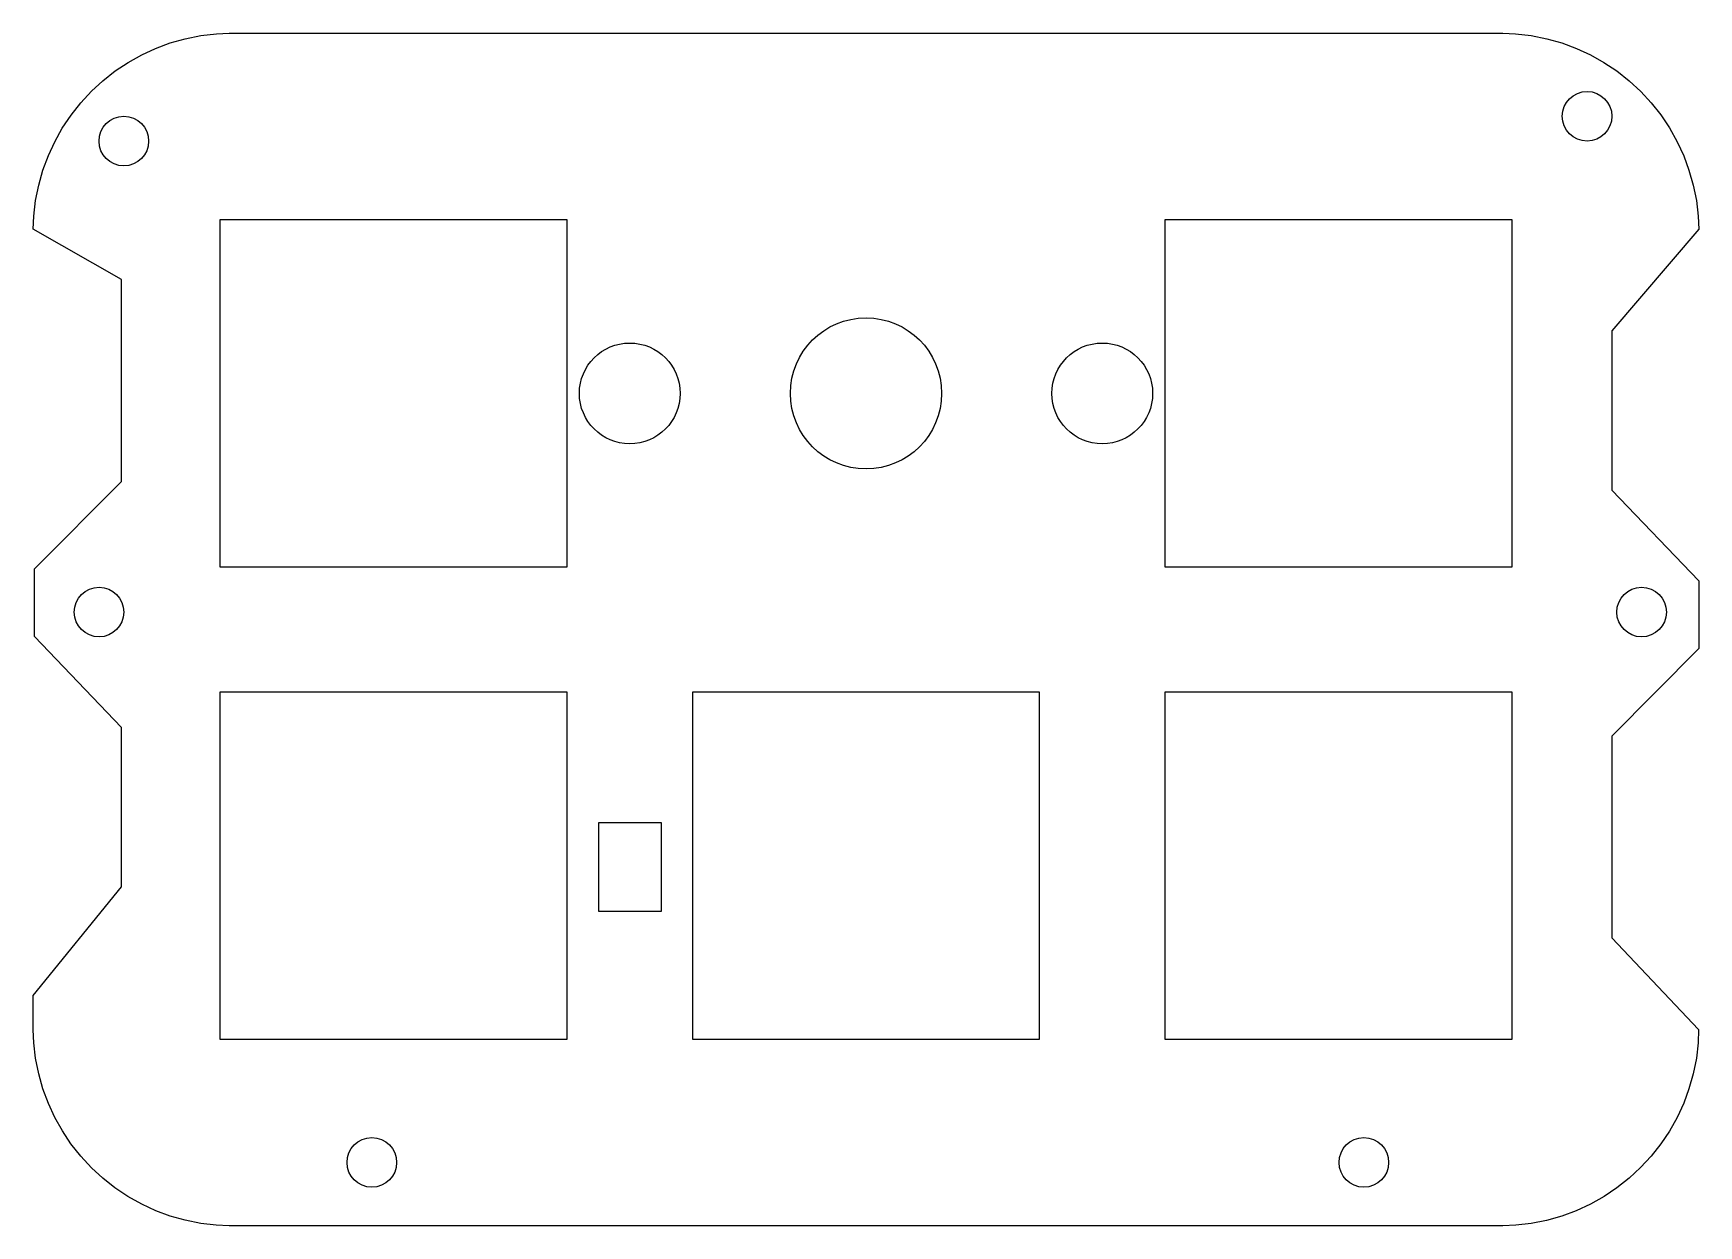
# Model space of a CAD drawing. Header units: millimetres. Extents: x -4.9 to 62.2, y -4.7 to 43.4.
import ezdxf

# ---------------------------------------------------------------- set-up
doc = ezdxf.new("R2010")
doc.units = ezdxf.units.MM
doc.header["$MEASUREMENT"] = 0

msp = doc.modelspace()

# ---------------------------------------------------------------- linework, layer by layer
for p, q in [((0.615, 42.969), (1.222, 43.139)), ((1.222, 43.139), (1.848, 43.266)), ((1.848, 43.266), (2.481, 43.337)), ((2.481, 43.337), (2.994, 43.358)), ((2.994, 43.358), (54.345, 43.358)), ((54.345, 43.358), (54.861, 43.337)), ((54.861, 43.337), (55.492, 43.266)), ((55.492, 43.266), (56.118, 43.139)), ((56.118, 43.139), (56.726, 42.969)), ((-1.08, 42.186), (-0.531, 42.494)), ((-0.531, 42.494), (0.028, 42.749)), ((0.028, 42.749), (0.615, 42.969)), ((56.726, 42.969), (57.313, 42.75)), ((57.313, 42.75), (57.879, 42.491)), ((57.879, 42.491), (58.425, 42.183)), ((-2.102, 41.445), (-1.607, 41.837)), ((-1.607, 41.837), (-1.08, 42.186)), ((58.425, 42.183), (58.94, 41.842)), ((58.94, 41.842), (59.446, 41.444)), ((-2.991, 40.556), (-2.565, 41.019)), ((-2.565, 41.019), (-2.102, 41.445)), ((59.446, 41.444), (59.912, 41.011)), ((59.912, 41.011), (60.332, 40.555)), ((-3.385, 40.058), (-2.991, 40.556)), ((60.332, 40.555), (60.716, 40.07)), ((-3.735, 39.531), (-3.385, 40.058)), ((60.716, 40.07), (61.069, 39.544)), ((-4.296, 38.426), (-4.04, 38.984)), ((-4.04, 38.984), (-3.735, 39.531)), ((61.069, 39.544), (61.383, 38.983)), ((61.383, 38.983), (61.644, 38.411)), ((-4.517, 37.838), (-4.296, 38.426)), ((61.644, 38.411), (61.855, 37.838)), ((-4.686, 37.23), (-4.517, 37.838)), ((61.855, 37.838), (62.028, 37.233)), ((-4.813, 36.606), (-4.686, 37.23)), ((62.028, 37.233), (62.152, 36.606)), ((-4.884, 35.974), (-4.813, 36.606)), ((62.152, 36.606), (62.225, 35.986)), ((-4.905, 35.46), (-4.884, 35.974)), ((62.225, 35.986), (62.246, 35.459)), ((-1.353, 33.423), (-4.905, 35.46)), ((62.246, 35.459), (58.746, 31.358)), ((-1.354, 25.28), (-1.353, 33.423)), ((58.746, 31.358), (58.746, 24.929)), ((-4.853, 21.753), (-1.354, 25.28)), ((62.246, 21.267), (58.746, 24.929)), ((-4.854, 19.02), (-4.853, 21.753)), ((62.246, 21.267), (62.246, 18.535)), ((-4.854, 19.02), (-1.354, 15.358)), ((62.246, 18.535), (58.746, 15.007)), ((-1.354, 8.929), (-1.354, 15.358)), ((58.746, 15.007), (58.745, 6.864)), ((-4.905, 4.538), (-1.354, 8.929)), ((62.245, 3.166), (58.745, 6.864)), ((-4.905, 3.156), (-4.905, 4.538)), ((-4.884, 2.639), (-4.905, 3.156)), ((62.245, 3.166), (62.226, 2.637)), ((-4.813, 2.011), (-4.884, 2.639)), ((62.226, 2.637), (62.152, 2.011)), ((-4.687, 1.387), (-4.813, 2.011)), ((-4.517, 0.777), (-4.687, 1.387)), ((62.029, 1.385), (61.855, 0.777)), ((62.152, 2.011), (62.029, 1.385)), ((-4.296, 0.187), (-4.517, 0.777)), ((61.855, 0.777), (61.644, 0.203)), ((-4.037, -0.378), (-4.296, 0.187)), ((61.644, 0.203), (61.379, -0.376)), ((-3.73, -0.922), (-4.037, -0.378)), ((61.379, -0.376), (61.065, -0.935)), ((-3.391, -1.435), (-3.73, -0.922)), ((61.065, -0.935), (60.721, -1.447)), ((-2.992, -1.942), (-3.391, -1.435)), ((-2.558, -2.41), (-2.992, -1.942)), ((60.333, -1.941), (59.906, -2.402)), ((60.721, -1.447), (60.333, -1.941)), ((-2.102, -2.83), (-2.558, -2.41)), ((59.906, -2.402), (59.446, -2.829)), ((-1.615, -3.215), (-2.102, -2.83)), ((-1.089, -3.567), (-1.615, -3.215)), ((58.948, -3.22), (58.434, -3.563)), ((59.446, -2.829), (58.948, -3.22)), ((-0.533, -3.879), (-1.089, -3.567)), ((0.038, -4.14), (-0.533, -3.879)), ((57.88, -3.876), (57.302, -4.14)), ((58.434, -3.563), (57.88, -3.876)), ((0.616, -4.353), (0.038, -4.14)), ((1.224, -4.526), (0.616, -4.353)), ((1.847, -4.649), (1.224, -4.526)), ((2.465, -4.722), (1.847, -4.649)), ((55.492, -4.649), (54.878, -4.722)), ((56.116, -4.527), (55.492, -4.649)), ((56.726, -4.353), (56.116, -4.527)), ((57.302, -4.14), (56.726, -4.353)), ((2.993, -4.744), (2.465, -4.722)), ((54.347, -4.744), (2.993, -4.744)), ((54.878, -4.722), (54.347, -4.744))]:
    msp.add_line(p, q)
for points in [[(16.62, 21.832), (16.62, 35.832), (2.621, 35.832), (2.621, 21.832)], [(54.72, 35.832), (40.721, 35.832), (40.721, 21.832), (54.72, 21.832)], [(16.62, 16.782), (2.621, 16.782), (2.621, 2.782), (16.62, 2.782)], [(21.671, 16.782), (21.671, 2.782), (35.67, 2.782), (35.67, 16.782)], [(40.721, 16.782), (40.721, 2.782), (54.72, 2.782), (54.72, 16.782)], [(17.882, 7.951), (20.422, 7.951), (20.422, 11.507), (17.882, 11.507)]]:
    msp.add_lwpolyline(points, close=True)
for centre, radius in [((57.745, 40.01), 1), ((-1.255, 39.01), 1), ((28.671, 28.832), 3.048), ((19.146, 28.832), 2.032), ((38.196, 28.832), 2.032), ((-2.255, 20.01), 1), ((59.945, 20.01), 1), ((8.745, -2.19), 1), ((48.745, -2.19), 1)]:
    msp.add_circle(centre, radius)

doc.saveas('drawing.dxf')
